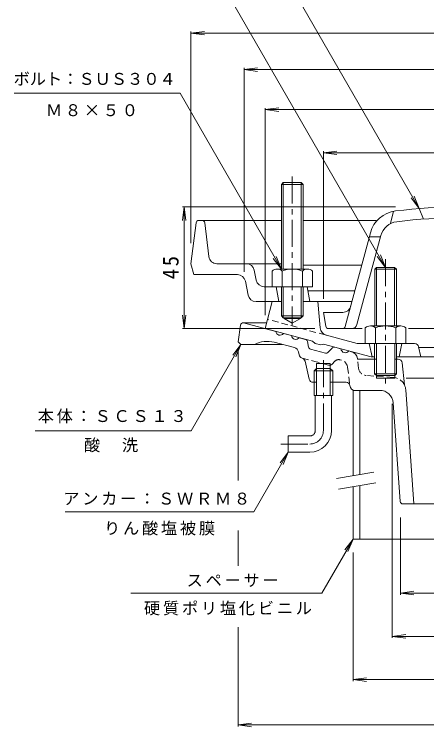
# Model space of a CAD drawing. Units: millimetres, scale not verified. Extents: x -191 to 155, y -230 to 267.
# Drawn here: x -190.8 to -38.1, y -169.4 to 94.2 of the extents above; entities that cross this region are included whole.
import ezdxf
from ezdxf.enums import TextEntityAlignment as Align

# ---------------------------------------------------------------- set-up
doc = ezdxf.new("R2010")
doc.units = ezdxf.units.MM
doc.header["$LTSCALE"] = 2
doc.linetypes.add('CHAIN1', pattern=[8, 5, -1, 1, -1])
doc.linetypes.add('DASHED1', pattern=[1.8, 1.2, -0.6])
for name, color, linetype, lineweight in [('0-0_通り芯', 3, 'Continuous', 9), ('0-1_躯体', 2, 'Continuous', 9), ('0-2_仕上', 6, 'Continuous', 9), ('0-3_建具', 4, 'Continuous', 9), ('0-4_その他', 7, 'Continuous', 9), ('0-5_寸法', 7, 'Continuous', 9), ('0-A', 4, 'Continuous', 9)]:
    doc.layers.add(name, color=color, linetype=linetype, lineweight=lineweight)
doc.styles.add('ＭＳ ゴシック', font='')
doc.styles.get('ＭＳ ゴシック').set_extended_font_data('MS Gothic')

msp = doc.modelspace()

# ---------------------------------------------------------------- linework, layer by layer
at = {"layer": '0-0_通り芯'}
for p, q in [((-107.9, -26.934), (-107.023, -20.793)), ((-97.364, -19.934), (-106.033, -19.934)), ((-105.9, -19.934), (-94.044, -23.111)), ((-91.147, -23.887), (-88.249, -24.664)), ((-83.05, -26.057), (-85.351, -25.44)), ((-107.9, -26.934), (-106.9, -27.934)), ((-106.9, -27.934), (-91.499, -27.934)), ((-87.07, -29.121), (-94.594, -27.105)), ((-81.905, -28.897), (-82.329, -26.822)), ((-72.197, -28.965), (-69.896, -29.581)), ((-85.629, -30.651), (-85.39, -31.818)), ((-75.616, -31.154), (-81.184, -29.662)), ((-73.204, -29.267), (-74.609, -30.852)), ((-66.018, -30.62), (-66.998, -30.358)), ((-84.272, -32.976), (-84.308, -32.966)), ((-83.198, -34.09), (-81.667, -40.769)), ((-63.782, -33.434), (-63.817, -33.152)), ((-56.8, -33.434), (-63.782, -33.434)), ((-56.8, -33.434), (-56.8, -40.434)), ((-48.75, -33.434), (-50, -33.434)), ((-50, -33.434), (-50, -40.434)), ((-73.85, -41.934), (-73.85, -34.934)), ((-73.85, -36.79), (-73.85, -46.79)), ((-73.85, -36.79), (-72.95, -37.69)), ((-47.258, -34.777), (-46.4, -42.913)), ((-79.85, -46.79), (-79.85, -37.69)), ((-79.85, -37.69), (-72.95, -37.69)), ((-72.95, -37.69), (-72.95, -46.79)), ((-78.95, -41.934), (-80.205, -41.934)), ((-68.007, -41.934), (-73.85, -41.934)), ((-50, -40.434), (-56.8, -40.434)), ((-4.591, -40.434), (-45.808, -40.434)), ((-45.899, -44.763), (-42.887, -86.934)), ((-79.85, -46.79), (-72.95, -46.79)), ((-79.4, -59.79), (-79.4, -46.79)), ((-73.4, -59.79), (-73.4, -46.79)), ((-64.776, -44.934), (-55.556, -44.934)), ((-47.966, -86.005), (-50.568, -49.578)), ((-81.4, -61.79), (-89.4, -61.79)), ((-89.4, -67.79), (-89.4, -61.79)), ((-81.4, -67.79), (-89.4, -67.79)), ((-3.831, -86.934), (-46.969, -86.934))]:
    msp.add_line(p, q, dxfattribs=at)
at = {"layer": '0-0_通り芯', "linetype": 'DASHED1'}
for p, q in [((-84.272, -32.976), (-79.58, -34.233)), ((-74.451, -35.608), (-79.58, -34.233)), ((-72.261, -34.233), (-73.052, -35.124)), ((-69.659, -33.786), (-70.247, -33.628)), ((-63.369, -36.801), (-63.782, -33.434)), ((-67.461, -36.318), (-66.616, -43.178)), ((-50.538, -40.131), (-60.6, -39.428))]:
    msp.add_line(p, q, dxfattribs=at)
at = {"layer": '0-0_通り芯', "linetype": 'CHAIN1'}
for p, q in [((-76.4, -59.79), (-76.4, -33.758)), ((-92.124, -64.79), (-81.4, -64.79))]:
    msp.add_line(p, q, dxfattribs=at)
at = {"layer": '0-0_通り芯'}
for points in [[(-73.85, -36.79), (-78.95, -36.79), (-79.85, -37.69)], [(-78.95, -46.79), (-78.95, -34.934), (-73.85, -34.934)]]:
    msp.add_lwpolyline(points, dxfattribs=at)
for centre, radius, start, end in [((-106.033, -20.934), 1, 90, 171.8705), ((-92.434, -22.895), 1.625, 187.62059, 322.3797), ((-86.638, -24.448), 1.625, 187.62059, 322.3797), ((-83.309, -27.023), 1, 11.56538, 75.0005), ((-97.086, -37.825), 11, 76.91284, 115.95178), ((-80.925, -28.697), 1, 191.56642, 255.0005), ((-72.456, -29.931), 1, 75.00078, 138.43498), ((-87.588, -31.052), 2, 11.56517, 75.0005), ((-75.357, -30.188), 1, 255.0005, 318.43578), ((-68.286, -29.366), 1.625, 187.61911, 322.38022), ((-66.794, -33.518), 3, 7.00038, 75.00148), ((-83.92, -31.517), 1.5, 191.56601, 254.99991), ((-84.66, -34.425), 1.5, 12.912, 75.0018), ((-70.765, -35.56), 2, 75.0005, 138.43507), ((-48.75, -34.934), 1.5, 6.02229, 90), ((-80.205, -40.434), 1.5, 192.912, 270), ((-68.007, -43.334), 1.4, 7.00084, 90), ((-64.631, -42.934), 2, 187.00104, 270), ((-50.887, -45.119), 5, 4.08578, 26.18745), ((-55.556, -49.934), 5, 4.08537, 90), ((-81.4, -59.79), 8, 270, 0), ((-81.4, -59.79), 2, 270, 0), ((-46.969, -85.934), 1, 184.08383, 270)]:
    msp.add_arc(centre, radius, start, end, dxfattribs=at)
at = {"layer": '0-0_通り芯', "linetype": 'DASHED1'}
for centre, radius, start, end in [((-70.765, -35.56), 2, 75.0005, 138.43507), ((-70.436, -36.684), 3, 7.00104, 74.99988), ((-74.174, -34.129), 1.5, 254.99991, 318.43504), ((-60.391, -36.435), 3, 187.00038, 266), ((-50.887, -45.119), 5, 26.18745, 86.00006)]:
    msp.add_arc(centre, radius, start, end, dxfattribs=at)
at = {"layer": '0-0_通り芯', "linetype": 'CHAIN1'}
for radius in [5, 2]:
    msp.add_arc((-81.4, -59.79), radius, 270, 0, dxfattribs=at)
at = {"layer": '0-1_躯体', "color": 4, "linetype": 'CHAIN1'}
msp.add_line((-53.4, 3.566), (-53.4, -42.434), dxfattribs=at)
at = {"layer": '0-1_躯体', "color": 4}
for p, q in [((-57.4, -0.111), (-56.724, 0.566)), ((-56.724, -21.078), (-56.724, 0.566)), ((-56.724, 0.566), (-50.077, 0.566)), ((-50.077, -21.078), (-50.077, 0.566)), ((-50.077, 0.566), (-49.4, -0.111)), ((-57.4, -21.078), (-57.4, -0.111)), ((-49.4, -0.111), (-57.4, -0.111)), ((-49.4, -21.078), (-49.4, -0.111)), ((-59.024, -21.078), (-47.776, -21.078)), ((-60.9, -21.799), (-60.9, -27.578)), ((-57.147, -21.799), (-57.147, -27.578)), ((-49.653, -21.799), (-49.653, -27.578)), ((-45.9, -21.799), (-45.9, -27.578)), ((-60.9, -27.578), (-45.9, -27.578)), ((-57.477, -27.578), (-57.477, -38.758)), ((-56.8, -27.578), (-56.8, -40.29)), ((-50, -27.578), (-50, -40.29)), ((-49.324, -27.578), (-49.324, -38.758)), ((-57.477, -38.758), (-56.8, -39.434)), ((-49.324, -38.758), (-57.477, -38.758)), ((-56.8, -39.434), (-50, -39.434)), ((-50, -39.434), (-49.324, -38.758))]:
    msp.add_line(p, q, dxfattribs=at)
at = {"layer": '0-1_躯体'}
for p, q in [((-97.9, -22.078), (-95.4, -12.078)), ((-95.4, -12.078), (-91.9, -12.078)), ((-83.9, -12.078), (-78.4, -12.078)), ((-77.577, -21.847), (-78.4, -12.078)), ((-97.9, -22.078), (-97.4, -20.078)), ((-80.4, -26.767), (-97.9, -22.078)), ((-63.85, -27.578), (-75.684, -24.407)), ((-79.4, -27.552), (-80.4, -26.767)), ((-77.4, -28.088), (-79.4, -27.552)), ((-77.4, -28.088), (-76.4, -27.838)), ((-58.713, -32.578), (-76.4, -27.838)), ((-42.63, -27.578), (-63.85, -27.578)), ((-59.4, -27.578), (-58.4, -32.578)), ((-47.4, -27.578), (-48.4, -32.578)), ((-41.159, -28.783), (-40.4, -32.578)), ((-41.1, -29.078), (7.452, -29.078)), ((-57.477, -32.578), (-58.713, -32.578)), ((7.913, -32.578), (-49.324, -32.578))]:
    msp.add_line(p, q, dxfattribs=at)
at = {"layer": '0-1_躯体', "linetype": 'DASHED1'}
msp.add_line((-75.684, -24.407), (-97.051, -18.682), dxfattribs=at)
at = {"layer": '0-1_躯体', "color": 4}
for centre, radius, start, end in [((-59.024, -23.878), 2.8, 47.92557, 132.07463), ((-53.4, -31.167), 10.089, 68.19786, 111.80214), ((-47.776, -23.878), 2.8, 47.92572, 132.07428)]:
    msp.add_arc(centre, radius, start, end, dxfattribs=at)
at = {"layer": '0-1_躯体'}
for centre, radius, start, end in [((-74.588, -21.595), 3, 184.81558, 254.9998), ((-42.63, -29.078), 1.5, 11.31021, 90)]:
    msp.add_arc(centre, radius, start, end, dxfattribs=at)
at = {"layer": '0-2_仕上'}
for p, q in [((-50.4, 21.333), (-51.577, 16.75)), ((-40.9, 22.321), (-39.4, 18.422)), ((-68.309, -21.336), (-59.01, 13.367)), ((-63.969, -20.595), (-55.147, 12.331)), ((-55.147, 11.922), (-59.397, 11.922)), ((-69.187, -16.078), (-76.4, -16.078)), ((-75.539, -21.242), (-76.4, -16.078)), ((-62.043, -22.078), (-74.565, -22.078)), ((18.6, -22.078), (-44.844, -22.078))]:
    msp.add_line(p, q, dxfattribs=at)
for centre, radius, start, end in [((-48.385, 10.52), 11, 96.98528, 164.99991), ((-25.4, -177.078), 200, 83.01469, 96.98531), ((-25.4, -177.078), 196, 83.01469, 96.98531), ((-48.385, 10.52), 7, 96.98532, 164.99976), ((-69.202, -13.078), 3, 270, 344.99979), ((-65.901, -20.078), 2, 270, 344.99974), ((-74.553, -21.078), 1, 189.46167, 270), ((-69.275, -21.078), 1, 270, 345.00154)]:
    msp.add_arc(centre, radius, start, end, dxfattribs=at)
at = {"layer": '0-3_建具'}
for p, q in [((-65.4, -44.934), (-65.4, -76.511)), ((-65.4, -44.934), (-62.9, -44.934)), ((-62.9, -44.934), (-62.9, -76.07)), ((-65.4, -80.573), (-65.4, -99.934)), ((-62.9, -80.132), (-62.9, -99.934)), ((14.6, -99.934), (-65.4, -99.934))]:
    msp.add_line(p, q, dxfattribs=at)
at = {"layer": '0-3_建具', "color": 7}
for p, q in [((-71.513, -77.589), (-57.726, -75.158)), ((-70.819, -81.528), (-57.032, -79.097))]:
    msp.add_line(p, q, dxfattribs=at)
at = {"layer": '0-4_その他'}
for p, q in [((-125.4, 87.207), (-120.443, 87.86)), ((-125.4, 87.807), (-125.4, 9.529)), ((-125.4, 87.207), (-120.443, 86.555)), ((-125.4, 87.207), (74.6, 87.207)), ((-105.762, 73.733), (-100.805, 74.385)), ((-105.762, 74.333), (-105.762, -1.035)), ((-105.762, 73.733), (-100.805, 73.08)), ((-105.762, 73.733), (54.894, 73.733)), ((-97.9, 58.922), (-92.943, 59.575)), ((-97.9, -17.078), (-97.9, 59.522)), ((-97.9, 58.922), (-92.943, 58.27)), ((-97.9, 58.922), (47.1, 58.922)), ((-76.4, 42.922), (-71.443, 43.575)), ((-76.4, -11.078), (-76.4, 43.522)), ((-76.4, 42.922), (-71.443, 42.27)), ((-76.4, 42.922), (25.6, 42.922)), ((-127.9, 22.922), (-128.553, 17.965)), ((-49.723, 22.922), (-128.5, 22.922)), ((-127.9, 22.922), (-127.247, 17.965)), ((-127.9, -22.078), (-127.9, 22.922)), ((-127.9, -22.078), (-128.553, -17.12)), ((-127.9, -22.078), (-127.247, -17.12)), ((-79.565, -22.078), (-128.5, -22.078)), ((-107.9, -78.309), (-107.9, -29.851)), ((-50.9, -49.934), (-50.9, -136.534)), ((-47.9, -91.934), (-47.9, -120.534)), ((-107.9, -109.895), (-107.9, -96.811)), ((-65.4, -104.934), (-65.4, -152.534)), ((-47.9, -119.934), (-42.943, -119.281)), ((-47.9, -119.934), (-42.943, -120.587)), ((-47.9, -119.934), (-2.9, -119.934)), ((-107.9, -169.331), (-107.9, -132.482)), ((-50.9, -135.934), (-45.943, -135.281)), ((-50.9, -135.934), (-45.943, -136.587)), ((-50.9, -135.934), (0.1, -135.934)), ((-65.4, -151.934), (-60.443, -151.281)), ((-65.4, -151.934), (-60.443, -152.587)), ((-65.4, -151.934), (14.6, -151.934)), ((-107.9, -168.731), (-102.943, -168.078)), ((-107.9, -168.731), (-102.943, -169.383)), ((-107.9, -168.731), (57.1, -168.731))]:
    msp.add_line(p, q, dxfattribs=at)
at = {"layer": '0-5_寸法'}
for p, q in [((-40.9, 22.321), (-103.856, 131.365)), ((-53.4, 0.566), (-112.496, 102.922)), ((-129.449, 64.96), (-190.793, 64.96)), ((-91.9, -0.077), (-129.449, 64.96)), ((-40.9, 22.321), (-42.813, 26.94)), ((-40.9, 22.321), (-43.944, 26.288)), ((-91.9, -0.077), (-94.944, 3.889)), ((-91.9, -0.077), (-93.813, 4.542)), ((-53.4, 0.566), (-56.444, 4.533)), ((-53.4, 0.566), (-55.313, 5.185)), ((-106.9, -27.934), (-125.375, -59.934)), ((-106.9, -27.934), (-109.944, -31.901)), ((-106.9, -27.934), (-108.813, -32.553)), ((-125.375, -59.934), (-183.041, -59.934)), ((-89.4, -67.79), (-102.185, -89.934)), ((-89.4, -67.79), (-92.444, -71.757)), ((-89.4, -67.79), (-91.313, -72.41)), ((-102.185, -89.934), (-171.947, -89.934)), ((-65.4, -99.934), (-76.947, -119.934)), ((-65.4, -99.934), (-68.444, -103.901)), ((-65.4, -99.934), (-67.313, -104.553)), ((-76.947, -119.934), (-147.683, -119.934))]:
    msp.add_line(p, q, dxfattribs=at)
at = {"layer": '0-A', "color": 2}
for p, q in [((-91.9, 31.246), (-91.224, 31.922)), ((-91.233, 31.922), (-91.233, -0.077)), ((-91.224, 31.922), (-84.577, 31.922)), ((-84.577, 31.922), (-83.9, 31.246)), ((-84.567, 31.922), (-84.567, -0.077)), ((-91.9, 31.246), (-91.9, -0.077)), ((-83.9, 31.246), (-91.9, 31.246)), ((-83.9, 31.246), (-83.9, -0.077)), ((-95.4, -0.799), (-95.4, -6.577)), ((-93.524, -0.077), (-82.276, -0.077)), ((-91.647, -0.799), (-91.647, -6.577)), ((-84.153, -0.799), (-84.153, -6.577)), ((-80.4, -0.799), (-80.4, -6.577)), ((-91.9, -6.577), (-91.9, -17.411)), ((-91.233, -6.577), (-91.233, -18.077)), ((-84.567, -6.577), (-84.567, -18.077)), ((-83.9, -6.577), (-83.9, -17.411)), ((-82.4, -6.577), (-80.4, -6.577)), ((-91.9, -17.411), (-83.9, -17.411)), ((-91.233, -18.077), (-91.9, -17.411)), ((-90.9, -18.077), (-90.9, -18.345)), ((-84.9, -18.345), (-90.9, -18.345)), ((-87.9, -20.078), (-90.9, -18.345)), ((-87.9, -20.078), (-84.9, -18.345)), ((-84.9, -18.077), (-84.9, -18.345))]:
    msp.add_line(p, q, dxfattribs=at)
at = {"layer": '0-A', "color": 2, "linetype": 'CHAIN1'}
msp.add_line((-87.9, 34.151), (-87.9, -20.758), dxfattribs=at)
at = {"layer": '0-A'}
for p, q in [((-123.509, 17.046), (-125.4, 1.923)), ((-122.517, 17.922), (-91.9, 17.922)), ((-120.293, 17.043), (-118.78, 4.562)), ((-83.9, 17.922), (-56.825, 17.922)), ((-125.4, 1.923), (-124.4, -2.078)), ((-115.802, 1.923), (-91.9, 1.923)), ((-62.211, 1.422), (-83.9, 1.422)), ((-108.222, -2.078), (-124.4, -2.078)), ((-101.265, -4.166), (-102.001, -0.489)), ((-105.28, -4.489), (-104.244, -9.666)), ((-98.323, -6.577), (-82.4, -6.577)), ((-93.9, -6.577), (-92.9, -12.078)), ((-82.4, -6.577), (-81.4, -12.078)), ((-82.127, -8.078), (-64.756, -8.078)), ((-101.303, -12.078), (-95.4, -12.078)), ((-78.4, -12.078), (-65.828, -12.078))]:
    msp.add_line(p, q, dxfattribs=at)
at = {"layer": '0-A', "color": 2}
msp.add_lwpolyline([(-91.233, -18.077), (-84.567, -18.077), (-83.9, -17.411)], dxfattribs=at)
at = {"layer": '0-A'}
for centre, radius, start, end in [((-122.517, 16.922), 1, 90, 172.87604), ((-121.286, 16.922), 1, 6.91234, 90), ((-115.802, 4.923), 3, 186.91129, 270), ((-104.942, -1.077), 3, 11.3103, 90), ((-108.222, -5.078), 3, 11.31001, 90), ((-98.323, -3.577), 3, 191.3103, 270), ((-101.303, -9.078), 3, 191.3103, 270)]:
    msp.add_arc(centre, radius, start, end, dxfattribs=at)
at = {"layer": '0-A', "color": 2}
for centre, radius, start, end in [((-93.524, -2.878), 2.8, 47.92557, 132.07463), ((-87.9, -10.167), 10.089, 68.19786, 111.80214), ((-82.276, -2.878), 2.8, 47.92572, 132.07428)]:
    msp.add_arc(centre, radius, start, end, dxfattribs=at)

# ---------------------------------------------------------------- texts
at = {"layer": '0-4_その他', "color": 2, "insert": (-129.9, -3.828), "char_height": 5.865, "attachment_point": 7, "rotation": 90, "style": 'ＭＳ ゴシック'}
msp.add_mtext('\\T1.27;\\W0.95;45', dxfattribs=at)
at = {"layer": '0-5_寸法', "style": 'ＭＳ ゴシック'}
msp.add_text('ボルト：ＳＵＳ３０４', height=4.399, dxfattribs=at).set_placement((-191.042, 66.776), align=Align.BOTTOM_LEFT)
at = {"layer": '0-5_寸法', "char_height": 4.399, "attachment_point": 7, "style": 'ＭＳ ゴシック'}
for s, insert in [('\\T1.17;Ｍ８×５０', (-179.053, 56.445)), ('\\T1.17;本体：ＳＣＳ１３', (-182.129, -57.117)), ('\\T1.17;酸\u3000洗', (-164.986, -67.861)), ('\\T1.17;アンカー：ＳＷＲＭ８', (-172.68, -87.396)), ('\\T1.17;りん酸塩被膜', (-157.566, -98.628)), ('\\T1.17;スペーサー', (-127.026, -117.674)), ('\\T1.17;硬質ポリ塩化ビニル', (-142.786, -128.222))]:
    msp.add_mtext(s, dxfattribs=dict(at, insert=insert))

doc.saveas('drawing.dxf')
